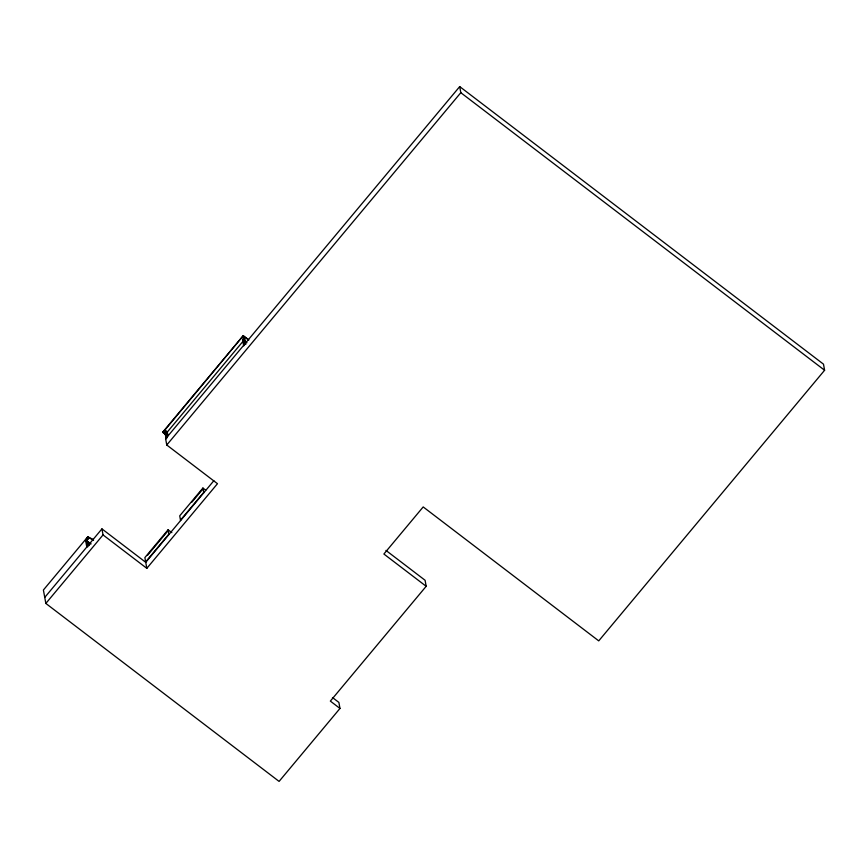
<?xml version="1.0" encoding="UTF-8"?>
<svg xmlns="http://www.w3.org/2000/svg" width="868" height="868" viewBox="0 0 868 868"><rect width="100%" height="100%" fill="white"/><g stroke="black" fill="none" stroke-linecap="round" stroke-linejoin="round"><path stroke-width="1.3" d="M166.613 435.432L162.739 432.123L243.279 335.634L248.649 339.724M162.826 432.546L243.279 335.634M165.994 431.027L164.931 432.307L166.113 438.817L167.177 437.537L165.994 431.027L167.318 432.025L168.001 435.834M243.572 338.075L242.508 339.355L243.691 345.865L244.754 344.585L243.572 338.075L244.895 339.073L245.839 344.292M167.318 432.025L243.821 340.354L246.935 342.73M93.516 539.69L87.831 536.771L43.4 590.012L45.841 603.434L279.084 781.406L339.974 708.451L330.35 701.105L426.177 586.291L383.884 554.023L423.193 506.934L598.736 640.877L824.6 370.256L823.493 364.169L459.704 86.594L165.636 438.763L166.764 445.002L217.477 483.693L146.833 568.334L103.032 534.916L101.936 528.883L44.745 597.412M86.811 547.003L85.563 540.091L87.831 536.771M93.56 540.167L88.937 537.791L86.247 541.024L90.869 543.39M86.301 541.317L88.937 537.791M166.764 445.002L460.81 92.692L459.704 86.594M86.811 544.171L86.735 541.48L89.773 543.802M45.841 603.434L103.032 534.916M171.842 532.648L168.077 529.773L144.88 557.582L146.833 568.334M205.738 490.192L202.917 488.033L179.719 515.842L180.577 520.572M147.56 555.281L168.142 530.608M191.828 502.236L203.014 488.836M145.661 561.9L168.869 534.102M180.501 520.16L203.709 492.362M213.864 480.688L145.737 562.312L101.936 528.883M460.81 92.692L824.6 370.256M243.355 336.057L248.725 340.147M385.967 550.42L425.081 580.269L426.177 586.291M162.739 432.123L164.898 433.761M332.466 697.525L338.878 702.418L339.974 708.451M87.918 537.27L88.992 538.084M85.563 540.091L90.88 544.149M86.399 541.882L89.437 544.203M89.306 544.865L86.843 542.999L88.612 544.909M86.995 543.878L88.655 545.126M88.775 545.788L87.006 543.867M202.917 488.033L203.774 492.764M168.077 529.773L168.945 534.504M86.735 541.48L87.711 546.851M89.165 544.084L86.702 542.218L89.274 544.648L89.165 544.084"/></g></svg>
